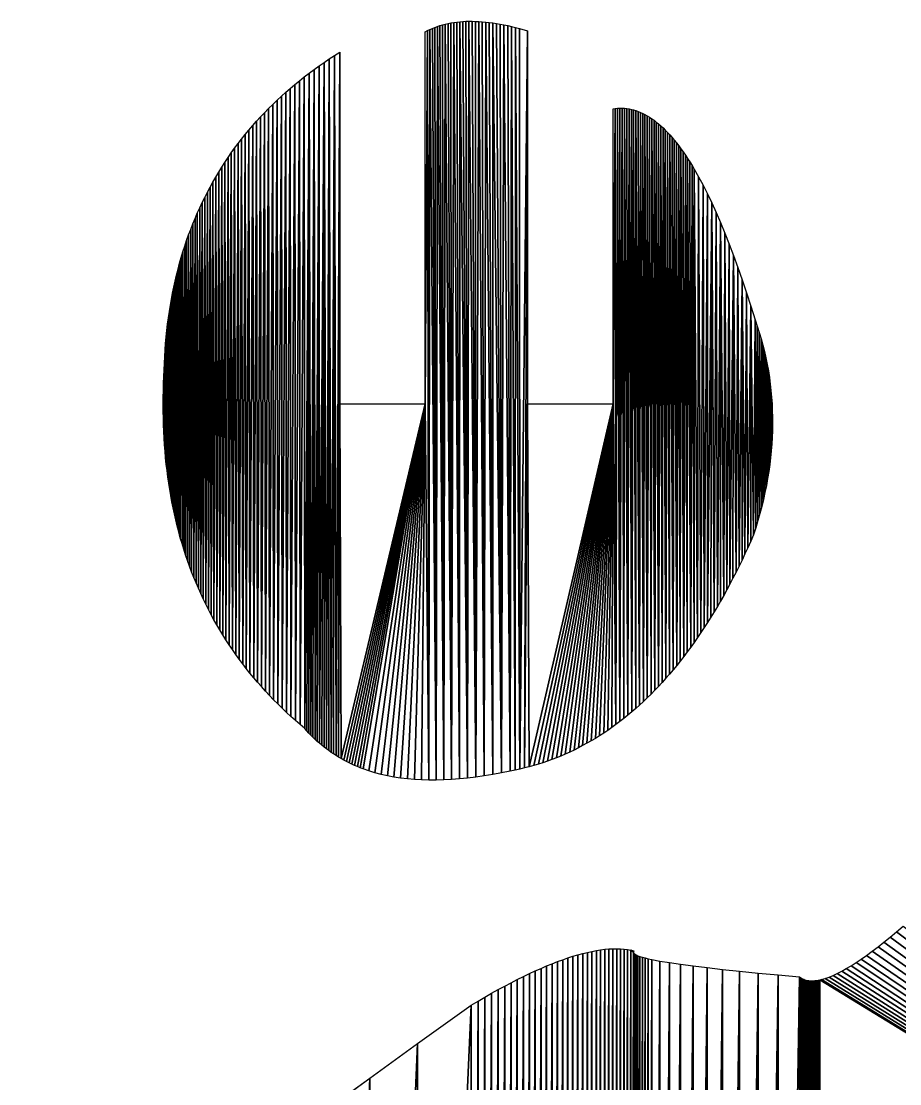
# Model space of a CAD drawing. Extents: x 10 to 917, y 10 to 841.
# Drawn here: x 18 to 83.3, y 752 to 831 of the extents above; entities that cross this region are included whole.
import ezdxf

# ---------------------------------------------------------------- set-up
doc = ezdxf.new("R2010")
doc.units = 0
doc.header["$MEASUREMENT"] = 0
doc.layers.get('0').update_dxf_attribs({"linetype": 'CONTINUOUS'})

msp = doc.modelspace()

# ---------------------------------------------------------------- linework, layer by layer
for p, q in [((48.189, 830.255), (48.364, 830.342)), ((48.364, 830.342), (48.543, 830.424)), ((48.543, 830.424), (48.727, 830.5)), ((48.727, 830.5), (48.915, 830.57)), ((48.915, 830.57), (49.107, 830.634)), ((49.107, 830.634), (49.304, 830.692)), ((49.304, 830.692), (49.504, 830.744)), ((49.504, 830.744), (49.709, 830.791)), ((49.709, 830.791), (49.919, 830.832)), ((49.919, 830.832), (50.133, 830.867)), ((50.133, 830.867), (50.351, 830.896)), ((50.351, 830.896), (50.573, 830.919)), ((50.573, 830.919), (50.8, 830.936)), ((50.8, 830.936), (51.031, 830.948)), ((51.031, 830.948), (51.266, 830.953)), ((51.266, 830.953), (51.506, 830.953)), ((51.506, 830.953), (51.75, 830.947)), ((51.75, 830.947), (51.998, 830.935)), ((51.998, 830.935), (52.251, 830.918)), ((52.251, 830.918), (52.507, 830.894)), ((52.507, 830.894), (52.769, 830.865)), ((52.769, 830.865), (53.034, 830.83)), ((53.034, 830.83), (53.304, 830.788)), ((53.304, 830.788), (53.578, 830.742)), ((53.578, 830.742), (53.857, 830.689)), ((53.857, 830.689), (54.139, 830.63)), ((54.139, 830.63), (54.426, 830.566)), ((54.426, 830.566), (54.718, 830.496)), ((54.718, 830.496), (55.014, 830.419)), ((55.014, 830.419), (55.618, 830.25)), ((48.019, 830.161), (48.189, 830.255)), ((48.019, 802.541), (48.019, 830.161)), ((55.618, 830.25), (55.618, 802.541)), ((40.504, 827.897), (40.887, 828.157)), ((40.887, 828.157), (41.276, 828.414)), ((41.276, 828.414), (41.672, 828.666)), ((41.672, 828.666), (41.672, 802.541)), ((39.39, 827.093), (39.755, 827.365)), ((39.755, 827.365), (40.127, 827.633)), ((40.127, 827.633), (40.504, 827.897)), ((38.332, 826.254), (38.678, 826.537)), ((38.678, 826.537), (39.031, 826.817)), ((39.031, 826.817), (39.39, 827.093)), ((37.327, 825.378), (37.656, 825.674)), ((37.656, 825.674), (37.991, 825.966)), ((37.991, 825.966), (38.332, 826.254)), ((36.688, 824.775), (37.005, 825.079)), ((37.005, 825.079), (37.327, 825.378)), ((35.775, 823.841), (36.073, 824.156)), ((36.073, 824.156), (36.378, 824.468)), ((36.378, 824.468), (36.688, 824.775)), ((61.964, 824.442), (62.135, 824.468)), ((61.964, 802.541), (61.964, 824.442)), ((62.135, 824.468), (62.306, 824.485)), ((62.306, 824.485), (62.476, 824.494)), ((62.476, 824.494), (62.647, 824.494)), ((62.647, 824.494), (62.817, 824.486)), ((62.817, 824.486), (62.987, 824.469)), ((62.987, 824.469), (63.157, 824.443)), ((63.157, 824.443), (63.326, 824.409)), ((63.326, 824.409), (63.496, 824.366)), ((63.496, 824.366), (63.665, 824.314)), ((63.665, 824.314), (63.834, 824.254)), ((63.834, 824.254), (64.003, 824.186)), ((64.003, 824.186), (64.172, 824.109)), ((64.172, 824.109), (64.34, 824.023)), ((64.34, 824.023), (64.508, 823.929)), ((35.197, 823.198), (35.483, 823.521)), ((35.483, 823.521), (35.775, 823.841)), ((64.508, 823.929), (64.677, 823.826)), ((64.677, 823.826), (64.844, 823.714)), ((64.844, 823.714), (65.012, 823.594)), ((65.012, 823.594), (65.18, 823.465)), ((65.18, 823.465), (65.347, 823.328)), ((65.347, 823.328), (65.514, 823.182)), ((34.375, 822.204), (34.643, 822.539)), ((34.643, 822.539), (34.917, 822.87)), ((34.917, 822.87), (35.197, 823.198)), ((65.514, 823.182), (65.681, 823.027)), ((65.681, 823.027), (65.848, 822.864)), ((65.848, 822.864), (66.015, 822.693)), ((66.015, 822.693), (66.181, 822.512)), ((66.181, 822.512), (66.347, 822.323)), ((33.857, 821.522), (34.113, 821.865)), ((34.113, 821.865), (34.375, 822.204)), ((66.347, 822.323), (66.513, 822.126)), ((66.513, 822.126), (66.679, 821.92)), ((66.679, 821.92), (66.845, 821.705)), ((66.845, 821.705), (67.01, 821.482)), ((33.364, 820.823), (33.607, 821.174)), ((33.607, 821.174), (33.857, 821.522)), ((67.01, 821.482), (67.175, 821.25)), ((67.175, 821.25), (67.341, 821.01)), ((67.341, 821.01), (67.505, 820.761)), ((32.669, 819.747), (32.895, 820.109)), ((32.895, 820.109), (33.126, 820.468)), ((33.126, 820.468), (33.364, 820.823)), ((67.505, 820.761), (67.67, 820.503)), ((67.67, 820.503), (67.835, 820.237)), ((67.835, 820.237), (67.999, 819.962)), ((32.236, 819.009), (32.45, 819.38)), ((32.45, 819.38), (32.669, 819.747)), ((67.999, 819.962), (68.327, 819.386)), ((68.327, 819.386), (68.654, 818.777)), ((31.828, 818.255), (32.029, 818.634)), ((32.029, 818.634), (32.236, 819.009)), ((68.654, 818.777), (68.981, 818.132)), ((31.444, 817.486), (31.633, 817.873)), ((31.633, 817.873), (31.828, 818.255)), ((68.981, 818.132), (69.307, 817.454)), ((31.084, 816.701), (31.261, 817.096)), ((31.261, 817.096), (31.444, 817.486)), ((69.307, 817.454), (69.632, 816.741)), ((30.749, 815.9), (30.913, 816.302)), ((30.913, 816.302), (31.084, 816.701)), ((69.632, 816.741), (69.956, 815.994)), ((30.437, 815.083), (30.59, 815.494)), ((30.59, 815.494), (30.749, 815.9)), ((69.956, 815.994), (70.28, 815.212)), ((30.15, 814.251), (30.291, 814.669)), ((30.291, 814.669), (30.437, 815.083)), ((70.28, 815.212), (70.602, 814.396)), ((29.888, 813.402), (30.016, 813.829)), ((30.016, 813.829), (30.15, 814.251)), ((70.602, 814.396), (70.924, 813.546)), ((29.649, 812.538), (29.765, 812.972)), ((29.765, 812.972), (29.888, 813.402)), ((70.924, 813.546), (71.246, 812.661)), ((29.539, 812.1), (29.649, 812.538)), ((71.246, 812.661), (71.566, 811.742)), ((29.337, 811.212), (29.435, 811.658)), ((29.435, 811.658), (29.539, 812.1)), ((71.566, 811.742), (71.886, 810.788)), ((29.159, 810.309), (29.245, 810.762)), ((29.245, 810.762), (29.337, 811.212)), ((71.886, 810.788), (72.205, 809.8)), ((29.006, 809.389), (29.08, 809.851)), ((29.08, 809.851), (29.159, 810.309)), ((72.205, 809.8), (72.523, 808.778)), ((28.938, 808.923), (29.006, 809.389)), ((28.821, 807.98), (28.877, 808.454)), ((28.877, 808.454), (28.938, 808.923)), ((72.523, 808.778), (72.683, 808.31)), ((72.683, 808.31), (72.832, 807.84)), ((28.729, 807.021), (28.772, 807.503)), ((28.772, 807.503), (28.821, 807.98)), ((72.832, 807.84), (72.97, 807.368)), ((28.691, 806.536), (28.729, 807.021)), ((72.97, 807.368), (73.098, 806.893)), ((73.098, 806.893), (73.216, 806.417)), ((28.635, 805.553), (28.66, 806.046)), ((28.66, 806.046), (28.691, 806.536)), ((73.216, 806.417), (73.323, 805.939)), ((73.323, 805.939), (73.419, 805.459)), ((28.603, 804.554), (28.616, 805.056)), ((28.616, 805.056), (28.635, 805.553)), ((73.419, 805.459), (73.505, 804.977)), ((28.581, 804.033), (28.603, 804.554)), ((73.505, 804.977), (73.581, 804.492)), ((73.581, 804.492), (73.645, 804.006)), ((28.555, 803), (28.565, 803.514)), ((28.565, 803.514), (28.581, 804.033)), ((73.645, 804.006), (73.7, 803.518)), ((73.7, 803.518), (73.744, 803.028)), ((28.551, 802.489), (28.555, 803)), ((73.744, 803.028), (73.777, 802.535)), ((28.552, 801.981), (28.551, 802.489)), ((28.56, 801.478), (28.552, 801.981)), ((41.672, 802.541), (48.019, 802.541)), ((55.618, 802.541), (61.964, 802.541)), ((73.777, 802.535), (73.8, 802.041)), ((73.8, 802.041), (73.812, 801.545)), ((28.573, 800.978), (28.56, 801.478)), ((73.812, 801.545), (73.813, 801.047)), ((28.593, 800.481), (28.573, 800.978)), ((28.618, 799.988), (28.593, 800.481)), ((73.805, 800.546), (73.785, 800.044)), ((73.813, 801.047), (73.805, 800.546)), ((28.649, 799.499), (28.618, 799.988)), ((73.755, 799.54), (73.715, 799.033)), ((73.785, 800.044), (73.755, 799.54)), ((28.686, 799.013), (28.649, 799.499)), ((28.729, 798.531), (28.686, 799.013)), ((73.715, 799.033), (73.664, 798.525)), ((28.777, 798.052), (28.729, 798.531)), ((28.832, 797.577), (28.777, 798.052)), ((73.603, 798.015), (73.531, 797.502)), ((73.664, 798.525), (73.603, 798.015)), ((28.893, 797.106), (28.832, 797.577)), ((73.531, 797.502), (73.448, 796.988)), ((28.959, 796.638), (28.893, 797.106)), ((29.031, 796.174), (28.959, 796.638)), ((73.355, 796.471), (73.252, 795.953)), ((73.448, 796.988), (73.355, 796.471)), ((29.109, 795.713), (29.031, 796.174)), ((29.193, 795.256), (29.109, 795.713)), ((73.252, 795.953), (73.138, 795.433)), ((29.283, 794.802), (29.193, 795.256)), ((29.379, 794.353), (29.283, 794.802)), ((73.013, 794.91), (72.878, 794.386)), ((73.138, 795.433), (73.013, 794.91)), ((29.481, 793.906), (29.379, 794.353)), ((72.878, 794.386), (72.733, 793.859)), ((29.589, 793.464), (29.481, 793.906)), ((29.702, 793.025), (29.589, 793.464)), ((72.576, 793.331), (72.41, 792.8)), ((72.733, 793.859), (72.576, 793.331)), ((29.821, 792.589), (29.702, 793.025)), ((29.947, 792.157), (29.821, 792.589)), ((72.41, 792.8), (72.198, 792.321)), ((30.078, 791.729), (29.947, 792.157)), ((30.215, 791.305), (30.078, 791.729)), ((71.983, 791.848), (71.766, 791.382)), ((72.198, 792.321), (71.983, 791.848)), ((30.358, 790.884), (30.215, 791.305)), ((30.507, 790.466), (30.358, 790.884)), ((71.548, 790.923), (71.326, 790.469)), ((71.766, 791.382), (71.548, 790.923)), ((30.661, 790.052), (30.507, 790.466)), ((71.326, 790.469), (71.103, 790.023)), ((30.822, 789.642), (30.661, 790.052)), ((30.988, 789.235), (30.822, 789.642)), ((70.877, 789.582), (70.65, 789.149)), ((71.103, 790.023), (70.877, 789.582)), ((31.161, 788.832), (30.988, 789.235)), ((31.339, 788.433), (31.161, 788.832)), ((70.42, 788.722), (70.187, 788.301)), ((70.65, 789.149), (70.42, 788.722)), ((31.523, 788.037), (31.339, 788.433)), ((31.713, 787.645), (31.523, 788.037)), ((69.953, 787.887), (69.716, 787.479)), ((70.187, 788.301), (69.953, 787.887)), ((31.909, 787.256), (31.713, 787.645)), ((32.111, 786.871), (31.909, 787.256)), ((69.477, 787.078), (69.236, 786.684)), ((69.716, 787.479), (69.477, 787.078)), ((32.319, 786.489), (32.111, 786.871)), ((32.532, 786.112), (32.319, 786.489)), ((32.752, 785.737), (32.532, 786.112)), ((68.992, 786.295), (68.747, 785.914)), ((69.236, 786.684), (68.992, 786.295)), ((32.977, 785.367), (32.752, 785.737)), ((33.208, 785), (32.977, 785.367)), ((68.499, 785.539), (68.249, 785.17)), ((68.747, 785.914), (68.499, 785.539)), ((33.445, 784.636), (33.208, 785)), ((33.688, 784.276), (33.445, 784.636)), ((67.996, 784.808), (67.742, 784.453)), ((68.249, 785.17), (67.996, 784.808)), ((33.937, 783.92), (33.688, 784.276)), ((34.192, 783.567), (33.937, 783.92)), ((67.226, 783.761), (66.965, 783.425)), ((67.485, 784.104), (67.226, 783.761)), ((67.742, 784.453), (67.485, 784.104)), ((34.453, 783.218), (34.192, 783.567)), ((34.719, 782.873), (34.453, 783.218)), ((66.701, 783.096), (66.436, 782.773)), ((66.965, 783.425), (66.701, 783.096)), ((34.992, 782.531), (34.719, 782.873)), ((35.27, 782.192), (34.992, 782.531)), ((35.554, 781.858), (35.27, 782.192)), ((66.168, 782.456), (65.898, 782.146)), ((66.436, 782.773), (66.168, 782.456)), ((35.844, 781.527), (35.554, 781.858)), ((36.14, 781.199), (35.844, 781.527)), ((65.351, 781.546), (65.074, 781.256)), ((65.625, 781.843), (65.351, 781.546)), ((65.898, 782.146), (65.625, 781.843)), ((36.442, 780.875), (36.14, 781.199)), ((36.75, 780.555), (36.442, 780.875)), ((64.513, 780.694), (64.23, 780.423)), ((64.795, 780.972), (64.513, 780.694)), ((65.074, 781.256), (64.795, 780.972)), ((37.064, 780.238), (36.75, 780.555)), ((37.383, 779.925), (37.064, 780.238)), ((37.709, 779.615), (37.383, 779.925)), ((63.656, 779.901), (63.366, 779.65)), ((63.944, 780.159), (63.656, 779.901)), ((64.23, 780.423), (63.944, 780.159)), ((38.04, 779.31), (37.709, 779.615)), ((38.377, 779.007), (38.04, 779.31)), ((38.72, 778.708), (38.377, 779.007)), ((62.779, 779.167), (62.482, 778.935)), ((63.073, 779.405), (62.779, 779.167)), ((63.366, 779.65), (63.073, 779.405)), ((39.069, 778.413), (38.72, 778.708)), ((39.216, 778.245), (39.069, 778.413)), ((39.366, 778.081), (39.216, 778.245)), ((61.578, 778.278), (61.272, 778.073)), ((61.881, 778.491), (61.578, 778.278)), ((62.183, 778.709), (61.881, 778.491)), ((62.482, 778.935), (62.183, 778.709)), ((39.518, 777.92), (39.366, 778.081)), ((39.674, 777.764), (39.518, 777.92)), ((39.832, 777.611), (39.674, 777.764)), ((39.994, 777.461), (39.832, 777.611)), ((40.158, 777.316), (39.994, 777.461)), ((60.341, 777.494), (60.027, 777.315)), ((60.654, 777.681), (60.341, 777.494)), ((60.964, 777.873), (60.654, 777.681)), ((61.272, 778.073), (60.964, 777.873)), ((40.325, 777.174), (40.158, 777.316)), ((40.495, 777.036), (40.325, 777.174)), ((40.668, 776.902), (40.495, 777.036)), ((40.844, 776.772), (40.668, 776.902)), ((41.023, 776.645), (40.844, 776.772)), ((41.205, 776.522), (41.023, 776.645)), ((58.745, 776.661), (58.42, 776.514)), ((59.069, 776.814), (58.745, 776.661)), ((59.39, 776.975), (59.069, 776.814)), ((59.71, 777.141), (59.39, 776.975)), ((60.027, 777.315), (59.71, 777.141)), ((41.389, 776.403), (41.205, 776.522)), ((41.577, 776.288), (41.389, 776.403)), ((41.767, 776.176), (41.577, 776.288)), ((41.961, 776.069), (41.767, 776.176)), ((42.157, 775.965), (41.961, 776.069)), ((42.356, 775.864), (42.157, 775.965)), ((42.558, 775.768), (42.356, 775.864)), ((56.757, 775.875), (56.418, 775.767)), ((57.094, 775.99), (56.757, 775.875)), ((57.429, 776.111), (57.094, 775.99)), ((57.761, 776.239), (57.429, 776.111)), ((58.092, 776.373), (57.761, 776.239)), ((58.42, 776.514), (58.092, 776.373)), ((42.764, 775.675), (42.558, 775.768)), ((42.971, 775.586), (42.764, 775.675)), ((43.182, 775.501), (42.971, 775.586)), ((43.396, 775.42), (43.182, 775.501)), ((43.832, 775.268), (43.396, 775.42)), ((44.28, 775.132), (43.832, 775.268)), ((44.74, 775.011), (44.28, 775.132)), ((53.678, 775.12), (53.032, 775)), ((54.336, 775.255), (53.678, 775.12)), ((54.688, 775.324), (54.336, 775.255)), ((55.039, 775.4), (54.688, 775.324)), ((55.387, 775.482), (55.039, 775.4)), ((55.733, 775.57), (55.387, 775.482)), ((56.076, 775.666), (55.733, 775.57)), ((56.418, 775.767), (56.076, 775.666)), ((45.211, 774.904), (44.74, 775.011)), ((45.694, 774.813), (45.211, 774.904)), ((46.189, 774.737), (45.694, 774.813)), ((46.695, 774.676), (46.189, 774.737)), ((47.213, 774.63), (46.695, 774.676)), ((47.742, 774.599), (47.213, 774.63)), ((48.283, 774.584), (47.742, 774.599)), ((48.836, 774.583), (48.283, 774.584)), ((49.4, 774.597), (48.836, 774.583)), ((49.977, 774.627), (49.4, 774.597)), ((50.564, 774.671), (49.977, 774.627)), ((51.164, 774.731), (50.564, 774.671)), ((51.775, 774.806), (51.164, 774.731)), ((52.398, 774.895), (51.775, 774.806)), ((53.032, 775), (52.398, 774.895)), ((82.552, 762.913), (83.023, 763.307)), ((83.023, 763.307), (83.51, 763.723)), ((81.651, 762.193), (82.094, 762.542)), ((82.094, 762.542), (82.552, 762.913)), ((59.356, 761.605), (59.712, 761.702)), ((59.712, 761.702), (60.06, 761.787)), ((60.06, 761.787), (60.398, 761.861)), ((60.398, 761.861), (60.727, 761.923)), ((60.727, 761.923), (61.047, 761.973)), ((61.047, 761.973), (61.359, 762.012)), ((61.359, 762.012), (61.662, 762.039)), ((61.662, 762.039), (61.955, 762.055)), ((61.955, 762.055), (62.24, 762.059)), ((62.24, 762.059), (62.516, 762.051)), ((62.516, 762.051), (62.783, 762.031)), ((62.783, 762.031), (63.041, 762)), ((63.041, 762), (63.29, 761.957)), ((63.29, 761.957), (63.53, 761.903)), ((63.479, 761.828), (63.475, 761.803)), ((63.475, 761.803), (63.479, 761.777)), ((63.489, 761.853), (63.479, 761.828)), ((63.479, 761.777), (63.489, 761.751)), ((63.506, 761.878), (63.489, 761.853)), ((63.489, 761.751), (63.506, 761.726)), ((63.53, 761.903), (63.506, 761.878)), ((63.506, 761.726), (63.53, 761.7)), ((63.53, 761.7), (63.599, 761.647)), ((63.599, 761.647), (63.695, 761.594)), ((80.808, 761.564), (81.222, 761.867)), ((81.222, 761.867), (81.651, 762.193)), ((57.033, 760.778), (57.442, 760.945)), ((57.442, 760.945), (57.843, 761.101)), ((57.843, 761.101), (58.235, 761.244)), ((58.235, 761.244), (58.618, 761.376)), ((58.618, 761.376), (58.991, 761.496)), ((58.991, 761.496), (59.356, 761.605)), ((63.695, 761.594), (63.818, 761.54)), ((63.818, 761.54), (63.969, 761.486)), ((63.969, 761.486), (64.147, 761.431)), ((64.147, 761.431), (64.353, 761.375)), ((64.353, 761.375), (64.586, 761.318)), ((64.586, 761.318), (64.846, 761.261)), ((64.846, 761.261), (65.449, 761.144)), ((65.449, 761.144), (66.162, 761.025)), ((66.162, 761.025), (66.984, 760.903)), ((66.984, 760.903), (67.916, 760.778)), ((79.652, 760.79), (80.023, 761.025)), ((80.023, 761.025), (80.408, 761.283)), ((80.408, 761.283), (80.808, 761.564)), ((55.306, 759.994), (55.751, 760.208)), ((55.751, 760.208), (56.187, 760.41)), ((56.187, 760.41), (56.615, 760.6)), ((56.615, 760.6), (57.033, 760.778)), ((67.916, 760.778), (68.958, 760.651)), ((68.958, 760.651), (70.109, 760.521)), ((70.109, 760.521), (71.371, 760.388)), ((71.371, 760.388), (72.741, 760.252)), ((72.741, 760.252), (74.222, 760.114)), ((74.222, 760.114), (75.812, 759.972)), ((78.012, 759.952), (78.311, 760.074)), ((78.311, 760.074), (78.625, 760.219)), ((78.625, 760.219), (78.952, 760.387)), ((78.952, 760.387), (79.295, 760.577)), ((79.295, 760.577), (79.652, 760.79)), ((53.436, 759.024), (53.917, 759.284)), ((53.917, 759.284), (54.389, 759.532)), ((54.389, 759.532), (54.852, 759.769)), ((54.852, 759.769), (55.306, 759.994)), ((75.812, 759.972), (75.888, 759.918)), ((75.888, 759.918), (75.967, 759.869)), ((75.967, 759.869), (76.05, 759.825)), ((76.05, 759.825), (76.137, 759.787)), ((76.137, 759.787), (76.227, 759.755)), ((76.227, 759.755), (76.321, 759.729)), ((76.321, 759.729), (76.418, 759.708)), ((76.418, 759.708), (76.519, 759.693)), ((76.519, 759.693), (76.624, 759.683)), ((76.624, 759.683), (76.732, 759.679)), ((76.732, 759.679), (76.844, 759.681)), ((76.844, 759.681), (76.959, 759.689)), ((76.959, 759.689), (77.078, 759.702)), ((77.078, 759.702), (77.201, 759.72)), ((77.201, 759.72), (77.327, 759.745)), ((77.327, 759.745), (77.457, 759.775)), ((77.457, 759.775), (77.727, 759.852)), ((77.727, 759.852), (78.012, 759.952)), ((52.448, 758.468), (52.947, 758.752)), ((52.947, 758.752), (53.436, 759.024)), ((47.449, 755.01), (51.424, 757.867)), ((51.424, 757.867), (51.94, 758.173)), ((51.94, 758.173), (52.448, 758.468)), ((43.901, 752.449), (47.449, 755.01)), ((40.782, 750.184), (43.901, 752.449))]:
    msp.add_line(p, q)

# ---------------------------------------------------------------- meshes
mesh = msp.add_polyface()
corners = [(48.189, 830.255), (48.019, 802.541), (48.019, 830.161), (31.909, 787.256), (31.828, 818.255), (32.029, 818.634), (32.111, 786.871), (32.236, 819.009), (32.319, 786.489), (32.45, 819.38), (32.532, 786.112), (32.669, 819.747), (32.752, 785.737), (32.895, 820.109), (32.977, 785.367), (33.126, 820.468), (33.208, 785), (33.364, 820.823), (33.445, 784.636), (33.607, 821.174), (33.688, 784.276), (33.857, 821.522), (33.937, 783.92), (34.113, 821.865), (34.192, 783.567), (34.375, 822.204), (34.453, 783.218), (34.643, 822.539), (34.719, 782.873), (34.917, 822.87), (34.992, 782.531), (35.197, 823.198), (35.27, 782.192), (35.483, 823.521), (35.554, 781.858), (35.775, 823.841), (35.844, 781.527), (36.073, 824.156), (36.14, 781.199), (36.378, 824.468), (36.442, 780.875), (36.688, 824.775), (36.75, 780.555), (37.005, 825.079), (37.064, 780.238), (37.327, 825.378), (37.383, 779.925), (37.656, 825.674), (37.709, 779.615), (37.991, 825.966), (38.04, 779.31), (38.332, 826.254), (38.377, 779.007), (38.678, 826.537), (38.72, 778.708), (39.031, 826.817), (39.069, 778.413), (39.39, 827.093), (39.518, 777.92), (39.755, 827.365), (39.832, 777.611), (40.127, 827.633), (40.158, 777.316), (40.504, 827.897), (40.668, 776.902), (40.887, 828.157), (41.023, 776.645), (41.276, 828.414), (41.389, 776.403), (41.672, 828.666), (41.577, 776.288), (41.672, 802.541), (48.283, 774.584), (48.364, 830.342), (48.836, 774.583), (48.543, 830.424), (48.727, 830.5), (48.915, 830.57), (49.4, 774.597), (49.107, 830.634), (49.304, 830.692), (49.504, 830.744), (49.977, 774.627), (49.709, 830.791)]
mesh.append_faces([[corners[k] for k in face] for face in [(0, 1, 2)]], dxfattribs={"vtx0": -1})
mesh.append_faces([[corners[k] for k in face] for face in [(72, 1, 0)]], dxfattribs={"vtx0": -1, "vtx1": -1, "vtx2": -1})
mesh.append_faces([[corners[k] for k in face] for face in [(3, 4, 5), (6, 5, 7), (8, 7, 9), (10, 9, 11), (12, 11, 13), (14, 13, 15), (16, 15, 17), (18, 17, 19), (20, 19, 21), (22, 21, 23), (24, 23, 25), (26, 25, 27), (28, 27, 29), (30, 29, 31), (32, 31, 33), (34, 33, 35), (36, 35, 37), (38, 37, 39), (40, 39, 41), (42, 41, 43), (44, 43, 45), (46, 45, 47), (48, 47, 49), (50, 49, 51), (52, 51, 53), (54, 53, 55), (56, 55, 57), (58, 57, 59), (60, 59, 61), (62, 61, 63), (64, 63, 65), (66, 65, 67), (68, 67, 69), (70, 69, 71), (72, 0, 73), (74, 73, 75), (74, 75, 76), (74, 76, 77), (78, 77, 79), (78, 79, 80), (78, 80, 81), (82, 81, 83)]], dxfattribs={"vtx0": -1, "vtx2": -1})
mesh = msp.add_polyface()
corners = [(37.064, 780.238), (37.327, 825.378), (37.383, 779.925), (37.656, 825.674), (37.709, 779.615), (37.991, 825.966), (38.04, 779.31), (38.332, 826.254), (38.377, 779.007), (38.678, 826.537), (38.72, 778.708), (39.031, 826.817), (39.069, 778.413), (39.39, 827.093), (39.216, 778.245), (39.366, 778.081), (39.518, 777.92), (39.755, 827.365), (39.674, 777.764), (39.832, 777.611), (40.127, 827.633), (39.994, 777.461), (40.158, 777.316), (40.504, 827.897), (40.325, 777.174), (40.495, 777.036), (40.668, 776.902), (40.887, 828.157), (40.844, 776.772), (41.023, 776.645), (41.276, 828.414), (41.205, 776.522), (41.389, 776.403), (41.672, 828.666), (41.577, 776.288), (41.672, 802.541), (41.767, 776.176), (48.019, 802.541), (41.961, 776.069), (42.157, 775.965), (42.356, 775.864), (42.558, 775.768), (42.764, 775.675), (42.971, 775.586), (43.182, 775.501), (43.396, 775.42), (43.832, 775.268), (44.28, 775.132), (44.74, 775.011), (45.211, 774.904), (45.694, 774.813), (46.189, 774.737), (46.695, 774.676), (47.213, 774.63), (47.742, 774.599), (48.283, 774.584), (48.364, 830.342), (48.836, 774.583), (48.915, 830.57), (49.4, 774.597), (49.504, 830.744), (49.977, 774.627)]
mesh.append_faces([[corners[k] for k in face] for face in [(0, 1, 2), (2, 3, 4), (4, 5, 6), (6, 7, 8), (8, 9, 10), (10, 11, 12), (12, 13, 14), (14, 13, 15), (15, 13, 16), (16, 17, 18), (18, 17, 19), (19, 20, 21), (21, 20, 22), (22, 23, 24), (24, 23, 25), (25, 23, 26), (26, 27, 28), (28, 27, 29), (29, 30, 31), (31, 30, 32), (32, 33, 34), (34, 35, 36), (36, 37, 38), (38, 37, 39), (39, 37, 40), (40, 37, 41), (41, 37, 42), (42, 37, 43), (43, 37, 44), (44, 37, 45), (45, 37, 46), (46, 37, 47), (47, 37, 48), (48, 37, 49), (49, 37, 50), (50, 37, 51), (51, 37, 52), (52, 37, 53), (53, 37, 54), (54, 37, 55), (55, 56, 57), (57, 58, 59), (59, 60, 61)]], dxfattribs={"vtx0": -1, "vtx1": -1})
mesh.append_faces([[corners[k] for k in face] for face in [(36, 35, 37)]], dxfattribs={"vtx0": -1, "vtx2": -1})
mesh = msp.add_polyface()
corners = [(49.977, 774.627), (49.709, 830.791), (49.919, 830.832), (50.133, 830.867), (50.564, 774.671), (50.351, 830.896), (50.573, 830.919), (51.164, 774.731), (50.8, 830.936), (51.031, 830.948), (51.266, 830.953), (51.775, 774.806), (51.506, 830.953), (51.75, 830.947), (51.998, 830.935), (52.398, 774.895), (52.251, 830.918), (52.507, 830.894), (53.032, 775), (52.769, 830.865), (53.034, 830.83), (53.678, 775.12), (53.304, 830.788), (53.578, 830.742), (53.857, 830.689), (54.336, 775.255), (54.139, 830.63), (54.426, 830.566), (54.688, 775.324), (54.718, 830.496), (55.039, 775.4), (55.014, 830.419), (55.618, 830.25), (55.387, 775.482), (55.618, 802.541), (62.135, 824.468), (61.964, 802.541), (61.964, 824.442), (62.183, 778.709), (62.306, 824.485), (62.482, 778.935), (62.476, 824.494), (62.647, 824.494), (62.779, 779.167), (62.817, 824.486), (63.073, 779.405), (62.987, 824.469), (63.157, 824.443), (63.366, 779.65), (63.326, 824.409), (63.496, 824.366), (63.656, 779.901), (63.665, 824.314), (63.944, 780.159), (63.834, 824.254), (64.003, 824.186), (64.23, 780.423), (64.172, 824.109), (64.34, 824.023), (64.513, 780.694), (64.508, 823.929), (64.677, 823.826), (64.795, 780.972), (64.844, 823.714), (65.074, 781.256), (65.012, 823.594), (65.18, 823.465), (65.351, 781.546), (65.347, 823.328)]
mesh.append_faces([[corners[k] for k in face] for face in [(35, 36, 37)]], dxfattribs={"vtx0": -1})
mesh.append_faces([[corners[k] for k in face] for face in [(38, 36, 35)]], dxfattribs={"vtx0": -1, "vtx1": -1, "vtx2": -1})
mesh.append_faces([[corners[k] for k in face] for face in [(0, 1, 2), (0, 2, 3), (4, 3, 5), (4, 5, 6), (7, 6, 8), (7, 8, 9), (7, 9, 10), (11, 10, 12), (11, 12, 13), (11, 13, 14), (15, 14, 16), (15, 16, 17), (18, 17, 19), (18, 19, 20), (21, 20, 22), (21, 22, 23), (21, 23, 24), (25, 24, 26), (25, 26, 27), (28, 27, 29), (30, 29, 31), (30, 31, 32), (33, 32, 34), (38, 35, 39), (40, 39, 41), (40, 41, 42), (43, 42, 44), (45, 44, 46), (45, 46, 47), (48, 47, 49), (48, 49, 50), (51, 50, 52), (53, 52, 54), (53, 54, 55), (56, 55, 57), (56, 57, 58), (59, 58, 60), (59, 60, 61), (62, 61, 63), (64, 63, 65), (64, 65, 66), (67, 66, 68)]], dxfattribs={"vtx0": -1, "vtx2": -1})
mesh = msp.add_polyface()
corners = [(49.977, 774.627), (50.133, 830.867), (50.564, 774.671), (50.573, 830.919), (51.164, 774.731), (51.266, 830.953), (51.775, 774.806), (51.998, 830.935), (52.398, 774.895), (52.507, 830.894), (53.032, 775), (53.034, 830.83), (53.678, 775.12), (53.857, 830.689), (54.336, 775.255), (54.426, 830.566), (54.688, 775.324), (54.718, 830.496), (55.039, 775.4), (55.618, 830.25), (55.387, 775.482), (55.618, 802.541), (55.733, 775.57), (61.964, 802.541), (56.076, 775.666), (56.418, 775.767), (56.757, 775.875), (57.094, 775.99), (57.429, 776.111), (57.761, 776.239), (58.092, 776.373), (58.42, 776.514), (58.745, 776.661), (59.069, 776.814), (59.39, 776.975), (59.71, 777.141), (60.027, 777.315), (60.341, 777.494), (60.654, 777.681), (60.964, 777.873), (61.272, 778.073), (61.578, 778.278), (61.881, 778.491), (62.183, 778.709), (62.306, 824.485), (62.482, 778.935), (62.647, 824.494), (62.779, 779.167), (62.817, 824.486), (63.073, 779.405), (63.157, 824.443), (63.366, 779.65), (63.496, 824.366), (63.656, 779.901), (63.665, 824.314), (63.944, 780.159), (64.003, 824.186), (64.23, 780.423), (64.34, 824.023), (64.513, 780.694), (64.677, 823.826), (64.795, 780.972), (64.844, 823.714), (65.074, 781.256), (65.18, 823.465), (65.351, 781.546), (65.514, 823.182), (65.625, 781.843)]
mesh.append_faces([[corners[k] for k in face] for face in [(0, 1, 2), (2, 3, 4), (4, 5, 6), (6, 7, 8), (8, 9, 10), (10, 11, 12), (12, 13, 14), (14, 15, 16), (16, 17, 18), (18, 19, 20), (22, 23, 24), (24, 23, 25), (25, 23, 26), (26, 23, 27), (27, 23, 28), (28, 23, 29), (29, 23, 30), (30, 23, 31), (31, 23, 32), (32, 23, 33), (33, 23, 34), (34, 23, 35), (35, 23, 36), (36, 23, 37), (37, 23, 38), (38, 23, 39), (39, 23, 40), (40, 23, 41), (41, 23, 42), (42, 23, 43), (43, 44, 45), (45, 46, 47), (47, 48, 49), (49, 50, 51), (51, 52, 53), (53, 54, 55), (55, 56, 57), (57, 58, 59), (59, 60, 61), (61, 62, 63), (63, 64, 65), (65, 66, 67)]], dxfattribs={"vtx0": -1, "vtx1": -1})
mesh.append_faces([[corners[k] for k in face] for face in [(21, 22, 20), (22, 21, 23)]], dxfattribs={"vtx0": -1, "vtx2": -1})
mesh = msp.add_polyface()
corners = [(28.832, 797.577), (28.877, 808.454), (28.893, 797.106), (28.938, 808.923), (28.959, 796.638), (29.006, 809.389), (29.031, 796.174), (29.08, 809.851), (29.109, 795.713), (29.159, 810.309), (29.193, 795.256), (29.245, 810.762), (29.283, 794.802), (29.337, 811.212), (29.379, 794.353), (29.435, 811.658), (29.481, 793.906), (29.539, 812.1), (29.589, 793.464), (29.649, 812.538), (29.702, 793.025), (29.765, 812.972), (29.821, 792.589), (29.888, 813.402), (29.947, 792.157), (30.016, 813.829), (30.078, 791.729), (30.15, 814.251), (30.215, 791.305), (30.291, 814.669), (30.358, 790.884), (30.437, 815.083), (30.507, 790.466), (30.59, 815.494), (30.661, 790.052), (30.749, 815.9), (30.822, 789.642), (30.913, 816.302), (30.988, 789.235), (31.084, 816.701), (31.161, 788.832), (31.261, 817.096), (31.339, 788.433), (31.444, 817.486), (31.523, 788.037), (31.633, 817.873), (31.713, 787.645), (31.828, 818.255), (31.909, 787.256), (32.029, 818.634), (32.111, 786.871), (32.236, 819.009), (32.319, 786.489), (32.45, 819.38), (32.532, 786.112), (32.669, 819.747), (32.752, 785.737), (32.895, 820.109), (32.977, 785.367), (33.126, 820.468), (33.208, 785), (33.364, 820.823), (33.445, 784.636), (33.607, 821.174), (33.688, 784.276), (33.857, 821.522), (33.937, 783.92), (34.113, 821.865), (34.192, 783.567), (34.375, 822.204), (34.453, 783.218), (34.643, 822.539), (34.719, 782.873), (34.917, 822.87), (34.992, 782.531), (35.197, 823.198), (35.27, 782.192), (35.483, 823.521), (35.554, 781.858), (35.775, 823.841), (35.844, 781.527), (36.073, 824.156), (36.14, 781.199), (36.378, 824.468), (36.442, 780.875), (36.688, 824.775), (36.75, 780.555), (37.005, 825.079), (37.064, 780.238)]
mesh.append_faces([[corners[k] for k in face] for face in [(0, 1, 2), (2, 3, 4), (4, 5, 6), (6, 7, 8), (8, 9, 10), (10, 11, 12), (12, 13, 14), (14, 15, 16), (16, 17, 18), (18, 19, 20), (20, 21, 22), (22, 23, 24), (24, 25, 26), (26, 27, 28), (28, 29, 30), (30, 31, 32), (32, 33, 34), (34, 35, 36), (36, 37, 38), (38, 39, 40), (40, 41, 42), (42, 43, 44), (44, 45, 46), (46, 47, 48), (48, 49, 50), (50, 51, 52), (52, 53, 54), (54, 55, 56), (56, 57, 58), (58, 59, 60), (60, 61, 62), (62, 63, 64), (64, 65, 66), (66, 67, 68), (68, 69, 70), (70, 71, 72), (72, 73, 74), (74, 75, 76), (76, 77, 78), (78, 79, 80), (80, 81, 82), (82, 83, 84), (84, 85, 86), (86, 87, 88)]], dxfattribs={"vtx0": -1, "vtx1": -1})
mesh = msp.add_polyface()
corners = [(65.351, 781.546), (65.347, 823.328), (65.514, 823.182), (65.625, 781.843), (65.681, 823.027), (65.898, 782.146), (65.848, 822.864), (66.015, 822.693), (66.168, 782.456), (66.181, 822.512), (66.436, 782.773), (66.347, 822.323), (66.513, 822.126), (66.701, 783.096), (66.679, 821.92), (66.845, 821.705), (66.965, 783.425), (67.01, 821.482), (67.226, 783.761), (67.175, 821.25), (67.341, 821.01), (67.485, 784.104), (67.505, 820.761), (67.742, 784.453), (67.67, 820.503), (67.835, 820.237), (67.996, 784.808), (67.999, 819.962), (68.249, 785.17), (68.327, 819.386), (68.499, 785.539), (68.654, 818.777), (68.747, 785.914), (68.981, 818.132), (68.992, 786.295), (69.307, 817.454), (69.477, 787.078), (69.632, 816.741), (69.716, 787.479), (69.956, 815.994), (70.187, 788.301), (70.28, 815.212), (70.42, 788.722), (70.602, 814.396), (70.65, 789.149), (70.924, 813.546), (71.103, 790.023), (71.246, 812.661), (71.326, 790.469), (71.566, 811.742), (71.766, 791.382), (71.886, 810.788), (71.983, 791.848), (72.205, 809.8), (72.41, 792.8), (72.523, 808.778), (72.576, 793.331), (72.683, 808.31), (72.733, 793.859), (72.832, 807.84), (72.878, 794.386), (72.97, 807.368), (73.013, 794.91), (73.098, 806.893), (73.138, 795.433), (73.216, 806.417), (73.252, 795.953), (73.323, 805.939), (73.355, 796.471), (73.419, 805.459), (73.448, 796.988), (73.505, 804.977), (73.531, 797.502), (73.581, 804.492), (73.603, 798.015), (73.645, 804.006), (73.664, 798.525), (73.7, 803.518), (73.715, 799.033), (73.744, 803.028), (73.755, 799.54), (73.777, 802.535), (73.785, 800.044), (73.8, 802.041), (73.805, 800.546), (73.812, 801.545)]
mesh.append_faces([[corners[k] for k in face] for face in [(0, 1, 2), (3, 2, 4), (5, 4, 6), (5, 6, 7), (8, 7, 9), (10, 9, 11), (10, 11, 12), (13, 12, 14), (13, 14, 15), (16, 15, 17), (18, 17, 19), (18, 19, 20), (21, 20, 22), (23, 22, 24), (23, 24, 25), (26, 25, 27), (28, 27, 29), (30, 29, 31), (32, 31, 33), (34, 33, 35), (36, 35, 37), (38, 37, 39), (40, 39, 41), (42, 41, 43), (44, 43, 45), (46, 45, 47), (48, 47, 49), (50, 49, 51), (52, 51, 53), (54, 53, 55), (56, 55, 57), (58, 57, 59), (60, 59, 61), (62, 61, 63), (64, 63, 65), (66, 65, 67), (68, 67, 69), (70, 69, 71), (72, 71, 73), (74, 73, 75), (76, 75, 77), (78, 77, 79), (80, 79, 81), (82, 81, 83), (84, 83, 85)]], dxfattribs={"vtx0": -1, "vtx2": -1})
mesh = msp.add_polyface()
corners = [(65.625, 781.843), (65.681, 823.027), (65.898, 782.146), (66.015, 822.693), (66.168, 782.456), (66.181, 822.512), (66.436, 782.773), (66.513, 822.126), (66.701, 783.096), (66.845, 821.705), (66.965, 783.425), (67.01, 821.482), (67.226, 783.761), (67.341, 821.01), (67.485, 784.104), (67.505, 820.761), (67.742, 784.453), (67.835, 820.237), (67.996, 784.808), (67.999, 819.962), (68.249, 785.17), (68.327, 819.386), (68.499, 785.539), (68.654, 818.777), (68.747, 785.914), (68.981, 818.132), (68.992, 786.295), (69.307, 817.454), (69.236, 786.684), (69.477, 787.078), (69.632, 816.741), (69.716, 787.479), (69.956, 815.994), (69.953, 787.887), (70.187, 788.301), (70.28, 815.212), (70.42, 788.722), (70.602, 814.396), (70.65, 789.149), (70.924, 813.546), (70.877, 789.582), (71.103, 790.023), (71.246, 812.661), (71.326, 790.469), (71.566, 811.742), (71.548, 790.923), (71.766, 791.382), (71.886, 810.788), (71.983, 791.848), (72.205, 809.8), (72.198, 792.321), (72.41, 792.8), (72.523, 808.778), (72.576, 793.331), (72.683, 808.31), (72.733, 793.859), (72.832, 807.84), (72.878, 794.386), (72.97, 807.368), (73.013, 794.91), (73.098, 806.893), (73.138, 795.433), (73.216, 806.417), (73.252, 795.953), (73.323, 805.939), (73.355, 796.471), (73.419, 805.459), (73.448, 796.988), (73.505, 804.977), (73.531, 797.502), (73.581, 804.492), (73.603, 798.015), (73.645, 804.006), (73.664, 798.525), (73.7, 803.518), (73.715, 799.033), (73.744, 803.028), (73.755, 799.54), (73.777, 802.535), (73.785, 800.044), (73.8, 802.041), (73.805, 800.546), (73.812, 801.545), (73.813, 801.047)]
mesh.append_faces([[corners[k] for k in face] for face in [(81, 82, 83)]], dxfattribs={"vtx0": -1})
mesh.append_faces([[corners[k] for k in face] for face in [(0, 1, 2), (2, 3, 4), (4, 5, 6), (6, 7, 8), (8, 9, 10), (10, 11, 12), (12, 13, 14), (14, 15, 16), (16, 17, 18), (18, 19, 20), (20, 21, 22), (22, 23, 24), (24, 25, 26), (26, 27, 28), (28, 27, 29), (29, 30, 31), (31, 32, 33), (33, 32, 34), (34, 35, 36), (36, 37, 38), (38, 39, 40), (40, 39, 41), (41, 42, 43), (43, 44, 45), (45, 44, 46), (46, 47, 48), (48, 49, 50), (50, 49, 51), (51, 52, 53), (53, 54, 55), (55, 56, 57), (57, 58, 59), (59, 60, 61), (61, 62, 63), (63, 64, 65), (65, 66, 67), (67, 68, 69), (69, 70, 71), (71, 72, 73), (73, 74, 75), (75, 76, 77), (77, 78, 79), (79, 80, 81)]], dxfattribs={"vtx0": -1, "vtx1": -1})
mesh = msp.add_polyface()
corners = [(28.555, 803), (28.552, 801.981), (28.551, 802.489), (28.56, 801.478), (28.565, 803.514), (28.573, 800.978), (28.581, 804.033), (28.593, 800.481), (28.603, 804.554), (28.618, 799.988), (28.616, 805.056), (28.635, 805.553), (28.649, 799.499), (28.66, 806.046), (28.686, 799.013), (28.691, 806.536), (28.729, 798.531), (28.729, 807.021), (28.777, 798.052), (28.772, 807.503), (28.821, 807.98), (28.832, 797.577), (28.877, 808.454), (28.893, 797.106), (28.938, 808.923), (28.959, 796.638), (29.006, 809.389), (29.031, 796.174), (29.08, 809.851), (29.109, 795.713), (29.159, 810.309), (29.193, 795.256), (29.245, 810.762), (29.283, 794.802), (29.337, 811.212), (29.379, 794.353), (29.435, 811.658), (29.481, 793.906), (29.539, 812.1), (29.589, 793.464), (29.649, 812.538), (29.702, 793.025), (29.765, 812.972), (29.821, 792.589), (29.888, 813.402), (29.947, 792.157), (30.016, 813.829), (30.078, 791.729), (30.15, 814.251), (30.215, 791.305), (30.291, 814.669), (30.358, 790.884), (30.437, 815.083), (30.507, 790.466), (30.59, 815.494), (30.661, 790.052), (30.749, 815.9), (30.822, 789.642), (30.913, 816.302), (30.988, 789.235), (31.084, 816.701), (31.161, 788.832), (31.261, 817.096), (31.339, 788.433), (31.444, 817.486), (31.523, 788.037), (31.633, 817.873), (31.713, 787.645), (31.828, 818.255)]
mesh.append_faces([[corners[k] for k in face] for face in [(0, 1, 2)]], dxfattribs={"vtx0": -1})
mesh.append_faces([[corners[k] for k in face] for face in [(1, 0, 3), (3, 4, 5), (5, 6, 7), (7, 8, 9), (9, 11, 12), (12, 13, 14), (14, 15, 16), (16, 17, 18), (18, 20, 21)]], dxfattribs={"vtx0": -1, "vtx1": -1})
mesh.append_faces([[corners[k] for k in face] for face in [(3, 0, 4), (5, 4, 6), (7, 6, 8), (9, 8, 10), (9, 10, 11), (12, 11, 13), (14, 13, 15), (16, 15, 17), (18, 17, 19), (18, 19, 20), (21, 20, 22), (23, 22, 24), (25, 24, 26), (27, 26, 28), (29, 28, 30), (31, 30, 32), (33, 32, 34), (35, 34, 36), (37, 36, 38), (39, 38, 40), (41, 40, 42), (43, 42, 44), (45, 44, 46), (47, 46, 48), (49, 48, 50), (51, 50, 52), (53, 52, 54), (55, 54, 56), (57, 56, 58), (59, 58, 60), (61, 60, 62), (63, 62, 64), (65, 64, 66), (67, 66, 68)]], dxfattribs={"vtx0": -1, "vtx2": -1})
mesh = msp.add_polyface()
corners = [(58.618, 662.11), (58.618, 761.376), (58.991, 761.496), (58.991, 661.989), (59.356, 761.605), (59.356, 661.881), (59.712, 761.702), (59.712, 661.784), (60.06, 761.787), (60.06, 661.698), (60.398, 761.861), (60.398, 661.625), (60.727, 761.923), (60.727, 661.563), (61.047, 761.973), (61.047, 661.512), (61.359, 762.012), (61.359, 661.473), (61.662, 762.039), (61.662, 661.446), (61.955, 762.055), (61.955, 661.431), (62.24, 762.059), (62.24, 661.427), (62.516, 762.051), (62.516, 661.435), (62.783, 762.031), (62.783, 661.455), (63.041, 762), (63.041, 661.486), (63.29, 761.957), (63.29, 661.529), (63.475, 761.803), (63.479, 761.828), (63.489, 761.853), (63.506, 761.878), (63.53, 761.903), (63.479, 761.777), (63.475, 661.683), (63.479, 661.709), (63.489, 761.751), (63.489, 661.734), (63.506, 761.726), (63.506, 661.76), (63.53, 761.7), (63.53, 661.786), (63.599, 761.647), (63.599, 661.838), (63.695, 761.594), (63.695, 661.892), (63.818, 761.54), (63.818, 661.945), (63.969, 761.486), (77.285, 724.516), (77.327, 759.745), (134.899, 724.516), (77.457, 759.775), (77.727, 759.852), (78.012, 759.952), (78.311, 760.074), (78.625, 760.219), (78.952, 760.387), (79.295, 760.577), (79.652, 760.79), (80.023, 761.025), (80.408, 761.283), (80.808, 761.564), (81.222, 761.867), (81.651, 762.193), (82.094, 762.542), (82.552, 762.913), (83.023, 763.307), (83.51, 763.723)]
mesh.append_faces([[corners[k] for k in face] for face in [(35, 30, 36)]], dxfattribs={"vtx0": -1})
mesh.append_faces([[corners[k] for k in face] for face in [(32, 30, 33), (33, 30, 34), (34, 30, 35), (37, 38, 32), (53, 54, 55)]], dxfattribs={"vtx0": -1, "vtx1": -1})
mesh.append_faces([[corners[k] for k in face] for face in [(31, 30, 32)]], dxfattribs={"vtx0": -1, "vtx1": -1, "vtx2": -1})
mesh.append_faces([[corners[k] for k in face] for face in [(0, 1, 2), (3, 2, 4), (5, 4, 6), (7, 6, 8), (9, 8, 10), (11, 10, 12), (13, 12, 14), (15, 14, 16), (17, 16, 18), (19, 18, 20), (21, 20, 22), (23, 22, 24), (25, 24, 26), (27, 26, 28), (29, 28, 30), (39, 37, 40), (41, 40, 42), (43, 42, 44), (45, 44, 46), (47, 46, 48), (49, 48, 50), (51, 50, 52), (55, 54, 56), (55, 56, 57), (55, 57, 58), (55, 58, 59), (55, 59, 60), (55, 60, 61), (55, 61, 62), (55, 62, 63), (55, 63, 64), (55, 64, 65), (55, 65, 66), (55, 66, 67), (55, 67, 68), (55, 68, 69), (55, 69, 70), (55, 70, 71), (55, 71, 72)]], dxfattribs={"vtx0": -1, "vtx2": -1})
mesh = msp.add_polyface()
corners = [(58.991, 661.989), (59.356, 761.605), (59.356, 661.881), (59.712, 761.702), (59.712, 661.784), (60.06, 761.787), (60.06, 661.698), (60.398, 761.861), (60.398, 661.625), (60.727, 761.923), (60.727, 661.563), (61.047, 761.973), (61.047, 661.512), (61.359, 762.012), (61.359, 661.473), (61.662, 762.039), (61.662, 661.446), (61.955, 762.055), (61.955, 661.431), (62.24, 762.059), (62.24, 661.427), (62.516, 762.051), (62.516, 661.435), (62.783, 762.031), (62.783, 661.455), (63.041, 762), (63.041, 661.486), (63.29, 761.957), (63.29, 661.529), (63.475, 661.683), (63.479, 761.777), (63.479, 661.709), (63.489, 761.751), (63.489, 661.734), (63.506, 761.726), (63.506, 661.76), (63.53, 761.7), (63.53, 661.786), (63.599, 761.647), (63.599, 661.838), (63.695, 761.594), (63.695, 661.892), (63.818, 761.54), (63.818, 661.945), (63.969, 761.486), (63.969, 662), (77.201, 663.765), (77.285, 698.969), (77.327, 663.741), (134.899, 698.969), (77.457, 663.711), (77.727, 663.634), (78.012, 663.534), (78.311, 663.412), (78.625, 663.267), (78.952, 663.099), (79.295, 662.909), (79.652, 662.696), (80.023, 662.461), (80.408, 662.202), (80.808, 661.922), (81.222, 661.618), (81.651, 661.293), (82.094, 660.944), (82.552, 660.573), (83.023, 660.179), (83.51, 659.763), (63.506, 661.608), (63.53, 661.583), (63.489, 661.633), (63.479, 661.658), (63.475, 761.803)]
mesh.append_faces([[corners[k] for k in face] for face in [(28, 67, 68)]], dxfattribs={"vtx0": -1})
mesh.append_faces([[corners[k] for k in face] for face in [(0, 1, 2), (2, 3, 4), (4, 5, 6), (6, 7, 8), (8, 9, 10), (10, 11, 12), (12, 13, 14), (14, 15, 16), (16, 17, 18), (18, 19, 20), (20, 21, 22), (22, 23, 24), (24, 25, 26), (26, 27, 28), (29, 30, 31), (31, 32, 33), (33, 34, 35), (35, 36, 37), (37, 38, 39), (39, 40, 41), (41, 42, 43), (43, 44, 45), (46, 47, 48), (48, 49, 50), (50, 49, 51), (51, 49, 52), (52, 49, 53), (53, 49, 54), (54, 49, 55), (55, 49, 56), (56, 49, 57), (57, 49, 58), (58, 49, 59), (59, 49, 60), (60, 49, 61), (61, 49, 62), (62, 49, 63), (63, 49, 64), (64, 49, 65), (65, 49, 66), (67, 28, 69), (69, 28, 70), (70, 28, 29)]], dxfattribs={"vtx0": -1, "vtx1": -1})
mesh.append_faces([[corners[k] for k in face] for face in [(29, 28, 71)]], dxfattribs={"vtx0": -1, "vtx1": -1, "vtx2": -1})
mesh.append_faces([[corners[k] for k in face] for face in [(48, 47, 49)]], dxfattribs={"vtx0": -1, "vtx2": -1})
mesh = msp.add_polyface()
corners = [(80.085, 712.883), (81.169, 709.786), (81.052, 709.226), (81.293, 710.3), (81.424, 710.768), (81.563, 711.192), (77.285, 705.319), (140.612, 705.319), (80.084, 713.068), (55.306, 663.491), (55.751, 760.208), (55.751, 663.278), (56.187, 760.41), (56.187, 663.076), (56.615, 760.6), (56.615, 662.886), (57.033, 760.778), (57.033, 662.707), (57.442, 760.945), (57.442, 662.54), (57.843, 761.101), (57.843, 662.385), (58.235, 761.244), (58.235, 662.241), (58.618, 761.376), (58.618, 662.11), (58.991, 761.496), (58.991, 661.989), (63.969, 662), (64.147, 761.431), (64.147, 662.055), (64.353, 761.375), (64.353, 662.111), (64.586, 761.318), (64.586, 662.167), (64.846, 761.261), (64.846, 662.225), (65.449, 761.144), (65.449, 662.341), (66.162, 761.025), (66.162, 662.46), (66.984, 760.903), (66.984, 662.582), (67.916, 760.778), (67.916, 662.707), (68.958, 760.651), (68.958, 662.835), (70.109, 760.521), (70.109, 662.965), (71.371, 760.388), (71.371, 663.098), (72.741, 760.252), (72.741, 663.234), (74.222, 760.114), (74.222, 663.372), (75.812, 759.972), (75.812, 663.513), (75.888, 759.918), (75.888, 663.568), (75.967, 759.869), (75.967, 663.617), (76.05, 759.825), (76.05, 663.661), (76.137, 759.787), (76.137, 663.698), (76.227, 759.755), (76.227, 663.731), (76.321, 759.729), (76.321, 663.757), (76.418, 759.708), (76.418, 663.778), (76.519, 759.693), (76.519, 663.793), (76.624, 759.683), (76.624, 663.803), (76.732, 759.679), (76.732, 663.806), (76.844, 759.681), (76.844, 663.805), (76.959, 759.689), (76.959, 663.797), (77.078, 759.702), (77.078, 663.784), (77.201, 759.72), (77.201, 663.765), (77.285, 698.969), (77.285, 724.516), (77.285, 718.166)]
mesh.append_faces([[corners[k] for k in face] for face in [(1, 0, 3), (3, 0, 4), (4, 0, 5), (6, 2, 7), (0, 6, 8), (9, 10, 11), (11, 12, 13), (13, 14, 15), (15, 16, 17), (17, 18, 19), (19, 20, 21), (21, 22, 23), (23, 24, 25), (25, 26, 27), (28, 29, 30), (30, 31, 32), (32, 33, 34), (34, 35, 36), (36, 37, 38), (38, 39, 40), (40, 41, 42), (42, 43, 44), (44, 45, 46), (46, 47, 48), (48, 49, 50), (50, 51, 52), (52, 53, 54), (54, 55, 56), (56, 57, 58), (58, 59, 60), (60, 61, 62), (62, 63, 64), (64, 65, 66), (66, 67, 68), (68, 69, 70), (70, 71, 72), (72, 73, 74), (74, 75, 76), (76, 77, 78), (78, 79, 80), (80, 81, 82), (82, 83, 84), (85, 87, 6)]], dxfattribs={"vtx0": -1, "vtx1": -1})
mesh.append_faces([[corners[k] for k in face] for face in [(2, 6, 0), (85, 84, 86)]], dxfattribs={"vtx0": -1, "vtx1": -1, "vtx2": -1})
mesh.append_faces([[corners[k] for k in face] for face in [(0, 1, 2)]], dxfattribs={"vtx0": -1, "vtx2": -1})
mesh = msp.add_polyface()
corners = [(81.563, 711.192), (80.085, 712.883), (81.788, 711.748), (82.705, 713.744), (82.104, 712.42), (82.454, 713.149), (77.285, 718.166), (80.084, 713.068), (77.285, 705.319), (82.835, 713.968), (140.612, 718.166), (55.306, 663.491), (55.306, 759.994), (55.751, 760.208), (55.751, 663.278), (56.187, 760.41), (56.187, 663.076), (56.615, 760.6), (56.615, 662.886), (57.033, 760.778), (57.033, 662.707), (57.442, 760.945), (57.442, 662.54), (57.843, 761.101), (57.843, 662.385), (58.235, 761.244), (58.235, 662.241), (58.618, 761.376), (63.969, 662), (63.969, 761.486), (64.147, 761.431), (64.147, 662.055), (64.353, 761.375), (64.353, 662.111), (64.586, 761.318), (64.586, 662.167), (64.846, 761.261), (64.846, 662.225), (65.449, 761.144), (65.449, 662.341), (66.162, 761.025), (66.162, 662.46), (66.984, 760.903), (66.984, 662.582), (67.916, 760.778), (67.916, 662.707), (68.958, 760.651), (68.958, 662.835), (70.109, 760.521), (70.109, 662.965), (71.371, 760.388), (71.371, 663.098), (72.741, 760.252), (72.741, 663.234), (74.222, 760.114), (74.222, 663.372), (75.812, 759.972), (75.812, 663.513), (75.888, 759.918), (75.888, 663.568), (75.967, 759.869), (75.967, 663.617), (76.05, 759.825), (76.05, 663.661), (76.137, 759.787), (76.137, 663.698), (76.227, 759.755), (76.227, 663.731), (76.321, 759.729), (76.321, 663.757), (76.418, 759.708), (76.418, 663.778), (76.519, 759.693), (76.519, 663.793), (76.624, 759.683), (76.624, 663.803), (76.732, 759.679), (76.732, 663.806), (76.844, 759.681), (76.844, 663.805), (76.959, 759.689), (76.959, 663.797), (77.078, 759.702), (77.078, 663.784), (77.201, 759.72), (77.201, 663.765), (77.327, 759.745), (77.285, 724.516), (77.285, 698.969)]
mesh.append_faces([[corners[k] for k in face] for face in [(4, 3, 5)]], dxfattribs={"vtx0": -1})
mesh.append_faces([[corners[k] for k in face] for face in [(0, 1, 2), (2, 3, 4), (7, 6, 9)]], dxfattribs={"vtx0": -1, "vtx1": -1})
mesh.append_faces([[corners[k] for k in face] for face in [(6, 7, 8), (85, 86, 87)]], dxfattribs={"vtx0": -1, "vtx1": -1, "vtx2": -1})
mesh.append_faces([[corners[k] for k in face] for face in [(2, 1, 3), (9, 6, 10), (11, 12, 13), (14, 13, 15), (16, 15, 17), (18, 17, 19), (20, 19, 21), (22, 21, 23), (24, 23, 25), (26, 25, 27), (28, 29, 30), (31, 30, 32), (33, 32, 34), (35, 34, 36), (37, 36, 38), (39, 38, 40), (41, 40, 42), (43, 42, 44), (45, 44, 46), (47, 46, 48), (49, 48, 50), (51, 50, 52), (53, 52, 54), (55, 54, 56), (57, 56, 58), (59, 58, 60), (61, 60, 62), (63, 62, 64), (65, 64, 66), (67, 66, 68), (69, 68, 70), (71, 70, 72), (73, 72, 74), (75, 74, 76), (77, 76, 78), (79, 78, 80), (81, 80, 82), (83, 82, 84), (85, 84, 86), (88, 87, 6)]], dxfattribs={"vtx0": -1, "vtx2": -1})
mesh = msp.add_polyface()
corners = [(18.003, 691.124), (26.991, 708.572), (18.272, 690.756), (18.549, 690.388), (18.832, 690.021), (19.121, 689.654), (19.417, 689.288), (19.721, 688.922), (20.03, 688.557), (20.347, 688.192), (20.67, 687.828), (20.999, 687.464), (21.336, 687.101), (21.679, 686.738), (22.029, 686.375), (22.385, 686.013), (22.748, 685.652), (23.118, 685.291), (23.495, 684.931), (23.878, 684.57), (24.689, 684.061), (25.545, 683.54), (26.444, 683.008), (27.387, 682.465), (27.387, 741.021), (28.374, 741.575), (28.374, 681.911), (29.405, 742.14), (29.405, 681.346), (30.479, 742.715), (30.479, 680.77), (31.598, 743.302), (31.598, 680.184), (32.035, 743.657), (32.035, 679.828), (32.579, 744.086), (32.579, 679.399), (33.23, 744.589), (33.23, 678.896), (33.988, 745.166), (33.988, 678.319), (34.853, 745.818), (34.853, 677.668), (35.825, 746.543), (35.825, 676.943), (38.09, 748.215), (38.09, 675.27), (40.782, 750.184), (40.782, 673.302), (43.901, 752.449), (43.901, 671.037), (47.449, 755.01), (47.449, 668.476), (51.424, 757.867), (51.424, 665.619), (51.94, 758.173), (51.94, 665.312), (52.448, 758.468), (52.448, 665.017), (52.947, 758.752), (52.947, 664.734), (53.436, 759.024), (53.436, 664.462), (53.917, 759.284), (53.917, 664.202), (54.389, 759.532), (54.389, 663.953), (54.852, 759.769), (54.852, 663.717), (55.306, 759.994), (55.306, 663.491)]
mesh.append_faces([[corners[k] for k in face] for face in [(0, 1, 2), (2, 1, 3), (3, 1, 4), (4, 1, 5), (5, 1, 6), (6, 1, 7), (7, 1, 8), (8, 1, 9), (9, 1, 10), (10, 1, 11), (11, 1, 12), (12, 1, 13), (13, 1, 14), (14, 1, 15), (15, 1, 16), (16, 1, 17), (17, 1, 18), (18, 1, 19), (19, 1, 20), (20, 1, 21), (21, 1, 22), (22, 1, 23), (23, 25, 26), (26, 27, 28), (28, 29, 30), (30, 31, 32), (32, 33, 34), (34, 35, 36), (36, 37, 38), (38, 39, 40), (40, 41, 42), (42, 43, 44), (44, 45, 46), (46, 47, 48), (48, 49, 50), (50, 51, 52), (52, 53, 54), (54, 55, 56), (56, 57, 58), (58, 59, 60), (60, 61, 62), (62, 63, 64), (64, 65, 66), (66, 67, 68), (68, 69, 70)]], dxfattribs={"vtx0": -1, "vtx1": -1})
mesh.append_faces([[corners[k] for k in face] for face in [(23, 1, 24)]], dxfattribs={"vtx0": -1, "vtx1": -1, "vtx2": -1})
mesh = msp.add_polyface()
corners = [(26.991, 714.914), (18.003, 732.362), (18.272, 732.73), (18.549, 733.098), (18.832, 733.465), (19.121, 733.832), (19.417, 734.198), (19.721, 734.564), (20.03, 734.929), (20.347, 735.294), (20.67, 735.658), (20.999, 736.022), (21.336, 736.385), (21.679, 736.748), (22.029, 737.11), (22.385, 737.472), (22.748, 737.834), (23.118, 738.195), (23.495, 738.555), (23.878, 738.915), (24.689, 739.425), (25.545, 739.946), (26.444, 740.478), (27.387, 741.021), (26.991, 708.572), (27.387, 682.465), (28.374, 741.575), (28.374, 681.911), (29.405, 742.14), (29.405, 681.346), (30.479, 742.715), (30.479, 680.77), (31.598, 743.302), (31.598, 680.184), (32.035, 743.657), (32.035, 679.828), (32.579, 744.086), (32.579, 679.399), (33.23, 744.589), (33.23, 678.896), (33.988, 745.166), (33.988, 678.319), (34.853, 745.818), (34.853, 677.668), (35.825, 746.543), (35.825, 676.943), (38.09, 748.215), (38.09, 675.27), (40.782, 750.184), (40.782, 673.302), (43.901, 752.449), (43.901, 671.037), (47.449, 755.01), (47.449, 668.476), (51.424, 757.867), (51.424, 665.619), (51.94, 758.173), (51.94, 665.312), (52.448, 758.468), (52.448, 665.017), (52.947, 758.752), (52.947, 664.734), (53.436, 759.024), (53.436, 664.462), (53.917, 759.284), (53.917, 664.202), (54.389, 759.532), (54.389, 663.953), (54.852, 759.769), (54.852, 663.717), (55.306, 759.994)]
mesh.append_faces([[corners[k] for k in face] for face in [(0, 23, 24)]], dxfattribs={"vtx0": -1, "vtx1": -1})
mesh.append_faces([[corners[k] for k in face] for face in [(0, 1, 2), (0, 2, 3), (0, 3, 4), (0, 4, 5), (0, 5, 6), (0, 6, 7), (0, 7, 8), (0, 8, 9), (0, 9, 10), (0, 10, 11), (0, 11, 12), (0, 12, 13), (0, 13, 14), (0, 14, 15), (0, 15, 16), (0, 16, 17), (0, 17, 18), (0, 18, 19), (0, 19, 20), (0, 20, 21), (0, 21, 22), (0, 22, 23), (25, 23, 26), (27, 26, 28), (29, 28, 30), (31, 30, 32), (33, 32, 34), (35, 34, 36), (37, 36, 38), (39, 38, 40), (41, 40, 42), (43, 42, 44), (45, 44, 46), (47, 46, 48), (49, 48, 50), (51, 50, 52), (53, 52, 54), (55, 54, 56), (57, 56, 58), (59, 58, 60), (61, 60, 62), (63, 62, 64), (65, 64, 66), (67, 66, 68), (69, 68, 70)]], dxfattribs={"vtx0": -1, "vtx2": -1})

doc.saveas('drawing.dxf')
